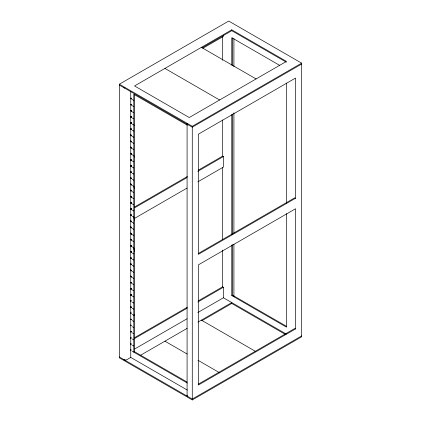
<?xml version="1.0" encoding="UTF-8"?>
<svg xmlns="http://www.w3.org/2000/svg" width="421" height="421" viewBox="0 0 421 421"><rect width="100%" height="100%" fill="white"/><g stroke="black" fill="none" stroke-linecap="round" stroke-linejoin="round"><path stroke-width="0.63" d="M130.852 104.503L131.094 104.313L131.094 104.64M130.81 331.643L131.052 331.459L131.052 331.785M130.747 98.272C131.478 97.404 131.141 99.603 131.068 98.572L130.747 98.388M130.773 104.429L131.189 104.24L131.189 104.692M119.354 84.2L228.729 21.05L301.647 63.15L301.647 336.8L192.271 399.95L119.354 357.85L119.354 84.2L192.271 126.3L301.647 63.15M231.766 29.823L134.541 85.952L189.234 117.527L286.459 61.398L231.766 29.823L231.766 30.696L286.296 62.176M201.948 47.915L231.766 30.696M202.943 48.215L223.414 36.401L223.414 35.159M301.647 64.029L192.271 127.174L119.354 85.079M134.525 207L187.403 176.473M198.207 170.237L222.651 156.123L223.414 156.559L223.414 167.084L197.828 181.856M134.715 207.769L187.024 177.567M197.828 171.331L223.414 156.559M134.715 218.294L187.024 188.092M198.154 253.589L294.811 197.781L295.574 198.223L295.574 78.059L198.349 134.194L198.349 254.352L295.574 198.223M134.541 314.871L133.783 315.313L132.262 314.434M134.525 337.689L187.403 307.162M198.207 300.92L222.651 286.806L223.414 287.248L223.414 297.773L286.296 334.074M134.715 338.452L187.024 308.256M197.828 302.02L223.414 287.248M134.715 348.977L187.024 318.781M197.828 312.545L223.414 297.773M186.956 381.968L134.541 351.709L133.783 352.151L133.783 94.288L187.334 125.2M187.34 390.088L130.747 357.413L126.947 359.602A2.147 1.242 0 0 1 123.911 359.602M140.167 355.477L187.145 328.359M197.965 322.107L231.766 302.594L231.766 303.473L285.317 334.39M201.948 320.686L231.766 303.473M198.154 384.273L294.811 328.469L295.574 328.906L295.574 208.748L198.349 264.877L198.349 385.041L295.574 328.906M301.647 335.921L192.271 399.071L119.354 356.971M231.766 245.054L231.766 295.579L232.529 295.168L286.648 326.412M130.747 178.341L131.063 178.025L130.794 177.783M130.742 184.482L131.057 184.166L130.794 183.924M130.757 190.671L131.073 190.355L130.778 190.118M130.747 196.802L131.063 196.486L130.794 196.244M130.752 202.89L131.068 202.575L130.799 202.333M130.742 209.032L131.063 208.716L130.794 208.474M130.752 215.178L131.068 214.863L130.799 214.621M130.784 221.372L131.105 221.057L130.836 220.815M130.742 227.472L131.057 227.156L130.763 226.919M130.747 233.666L131.063 233.35L130.794 233.108M130.742 344.141L131.063 343.825L130.794 343.583M131.373 160.396C132.005 159.054 130.899 160.301 131.726 160.601M130.836 209.105L131.157 208.716L130.757 208.358M130.778 116.412L131.089 117.064L130.757 116.933M130.784 122.558L131.094 123.206L130.763 123.074M130.773 128.689L131.078 129.368L130.752 129.205M130.789 134.831L131.099 135.478L130.773 135.351M130.778 140.977L131.089 141.624L130.757 141.493M130.768 147.113L130.92 147.382M130.768 153.249L131.078 153.897L130.747 153.77M130.763 159.459L130.884 159.806M130.831 165.532L131.136 166.206L130.81 166.048M130.778 171.647L131.084 172.326L130.763 172.163M130.763 337.426L131.068 338.105L130.742 337.947M130.773 116.291L131.184 117.138L130.752 117.049M130.778 122.432L131.194 123.279L130.757 123.19M130.768 128.568L131.168 129.458L130.747 129.321M130.784 134.709L131.199 135.557L130.763 135.467M130.773 140.851L131.184 141.698L130.752 141.609M130.763 146.992L131.163 147.876L130.742 147.745M130.757 153.128L131.141 154.049L130.742 153.765M130.752 159.338L131.157 160.222L130.736 159.969M130.826 165.411L131.226 166.3L130.805 166.163M130.773 171.526L131.178 172.415L130.752 172.278M130.757 337.305L131.136 338.226L130.736 337.942M130.763 177.667L131.189 178.715L130.747 178.457M130.757 183.809L131.189 184.856L130.742 184.598M130.773 189.997L131.205 191.045L130.757 190.787M130.763 196.128L131.189 197.175L130.747 196.917M130.768 202.217L131.194 203.264L130.752 203.011M130.768 214.5L131.194 215.552L130.752 215.294M130.799 220.699L131.231 221.746L130.784 221.488M130.757 226.793L131.189 227.845L130.742 227.587M130.763 232.992L131.189 234.044L130.747 233.787M130.757 343.468L131.189 344.52L130.742 344.262M130.757 325.428L131.094 325.965L130.852 325.154L131.157 325.228L130.757 325.001M130.757 239.139L131.11 240.059L130.757 239.859M130.757 257.568L131.11 258.494L130.757 258.289M130.747 263.709L131.094 264.635L130.747 264.43M130.752 269.872L131.105 270.792L130.752 270.592M130.747 275.992L131.099 276.913L130.747 276.713M130.742 282.138L131.094 283.059L130.742 282.854M130.752 288.285L131.105 289.206L130.752 289.006M130.747 294.395L131.099 295.321L130.747 295.116M279.623 65.344L231.766 37.716L231.766 65.271M201.385 47.362L256.073 78.938M164.927 68.412L219.615 99.987M132.262 99.551L133.783 100.424M130.773 104.545L131.273 104.745M132.262 105.687L133.783 106.566M132.262 111.828L133.783 112.707M132.262 117.969L133.783 118.843M132.262 124.106L134.541 125.421M132.262 130.247L133.783 131.126M132.262 136.388L133.783 137.262M132.262 142.524L133.783 143.403M130.931 147.482L131.042 147.824L130.747 147.629M132.262 148.666L133.783 149.544M132.262 154.807L133.783 155.681L134.541 156.996M130.884 159.712L131.063 160.133L130.742 159.975M132.262 160.943L133.783 161.822M132.262 167.084L133.783 167.963M132.262 173.226L133.783 174.099M132.262 179.362L133.783 180.241M132.262 185.503L133.783 186.382L134.541 188.571M132.262 191.644L133.783 192.518M132.262 197.781L133.783 198.659M132.262 203.922L133.783 204.801M130.742 209.153L131.189 209.311M132.262 210.063L133.783 210.937M132.262 216.199L133.783 217.078L134.541 220.146M132.262 222.341L133.783 223.219M132.262 228.482L133.783 229.356M132.262 234.618L133.783 235.497M231.766 295.579L286.459 327.154L286.459 213.642M130.757 239.212L130.757 239.77M132.262 240.759L133.783 241.638M132.262 246.901L133.783 247.774L134.541 251.721M132.262 253.037L133.783 253.916M130.757 257.647L130.757 258.205M132.262 259.178L133.783 260.057M130.747 263.788L130.747 264.346M132.262 265.319L133.783 266.193M130.752 269.945L130.752 270.503M132.262 271.456L133.783 272.334M130.747 276.065L130.747 276.623M132.262 277.597L133.783 278.476M201.385 320.134L255.505 351.382M130.742 282.212L130.742 282.77M132.262 283.738L133.783 284.612M130.752 288.359L130.752 288.922M132.262 289.874L133.783 290.753M130.747 294.474L130.747 295.032M132.262 296.016L133.783 296.894M132.262 302.157L133.783 303.031M132.262 308.293L133.783 309.172M130.747 312.729C131.926 312.84 130.178 314.366 131.12 313.045L130.747 312.829M132.262 320.576L133.783 321.449M164.927 341.184L187.145 354.014M197.965 360.26L219.046 372.432M132.262 326.712L133.783 327.591M132.262 332.853L133.783 333.732M132.262 338.994L133.783 339.868M132.262 345.131L133.783 346.009M132.262 351.272L187.334 383.068M131.384 117.359C131.226 116.622 131.999 116.97 131.341 117.317M131.373 178.73C131.236 177.972 131.973 178.351 131.331 178.693M130.789 301.294C131.431 300.478 130.757 300.805 130.794 301.189M286.459 83.069L286.459 203.143M233.918 38.569L233.918 66.813M233.918 112.786L233.918 232.971M233.918 244.133L233.918 296.673M232.529 37.932L232.529 65.492M232.529 114.054L232.529 234.139M232.529 244.638L232.529 295.168M231.766 114.486L231.766 234.555M222.651 36.616L222.651 60.256M222.651 120.006L222.651 156.123M222.651 167.305L222.651 239.533M222.651 250.037L222.651 286.806M192.271 126.3L192.271 399.95M187.082 123.669L187.082 395.566M134.541 94.493L134.541 351.709M131.189 104.787L131.189 105.071L131.094 104.729M131.231 331.885C130.215 332.143 131.305 330.659 131.147 331.837M131.094 246.122L130.742 246.006M131.147 331.927L131.147 332.211L131.052 331.874M130.963 246.048L130.889 245.254L130.873 245.996M130.747 91.425L130.747 357.413M187.713 396.44A2.147 1.242 0 0 1 187.156 395.245M187.713 124.542A2.147 1.242 0 0 1 187.103 123.506M124.874 88.031A2.147 1.242 0 0 1 123.911 87.71M131.399 135.494L131.636 135.878L131.399 135.494M131.373 196.912L131.61 197.296L131.378 196.886M131.331 258.247L131.562 258.636L131.331 258.226M130.836 319.36L131.073 319.744L130.836 319.36M131.652 117.106L131.415 116.754L131.652 117.106M131.636 178.483L131.399 178.125L131.636 178.483M131.594 239.849L131.357 239.491L131.594 239.849M131.099 300.978L130.863 300.62L131.099 300.978M131.305 110.739C131.494 112.491 132.105 110.06 131.305 110.739M131.294 172.105C131.457 173.831 132.12 171.458 131.294 172.105M131.278 233.571C131.447 235.302 132.105 232.918 131.278 233.571M131.22 294.868C131.399 296.61 132.031 294.205 131.22 294.868M131.41 110.76L131.599 111.333L131.41 110.76M131.394 172.121L131.589 172.694L131.394 172.121M131.378 233.587L131.573 234.165L131.378 233.587M131.32 294.889L131.515 295.463L131.32 294.889M131.305 135.341C131.799 137.009 131.699 134.315 131.305 135.341M131.284 196.76C131.757 198.417 131.705 195.744 131.284 196.76M131.236 258.094C131.731 259.768 131.631 257.073 131.236 258.094M130.742 319.207C131.215 320.865 131.157 318.192 130.742 319.207M131.694 239.928C131.41 241.222 131.078 238.428 131.694 239.928M131.62 154.17L131.284 154.197L131.715 154.286L131.299 153.444L131.62 154.17M131.626 215.547L131.289 215.568L131.72 215.663L131.305 214.815L131.626 215.547M131.568 276.929L131.226 276.955L131.662 277.044L131.247 276.197L131.568 276.929M131.736 141.945C131.01 142.187 131.947 141.924 131.336 141.146L131.736 141.945M131.731 203.311C130.989 203.554 131.957 203.285 131.331 202.512L131.731 203.311M131.668 264.698C130.947 264.977 131.878 264.646 131.268 263.899L131.668 264.698M131.647 123.095L131.41 122.9L131.647 123.095M131.626 184.472L131.389 184.277L131.626 184.472M131.568 245.843L131.331 245.648L131.568 245.843M131.094 306.967L130.857 306.772L131.094 306.967M131.757 123.569C130.752 123.679 131.778 121.99 131.757 123.569M131.736 184.945C130.752 185.14 131.72 183.303 131.736 184.945M131.678 246.317C130.684 246.453 131.689 244.717 131.678 246.317M131.205 307.441C130.226 307.64 131.189 305.804 131.205 307.441M131.394 123.295L131.62 123.616L131.394 123.295M131.373 184.672L131.605 184.987L131.389 184.63M131.31 246.043L131.541 246.364L131.326 246.001M130.842 307.167L131.073 307.488L130.842 307.167M131.736 98.63C131.547 100.387 131.278 97.446 131.736 98.63M131.747 221.42C131.557 223.177 131.273 220.241 131.747 221.42M131.647 282.754C131.473 284.517 131.157 281.549 131.647 282.754M131.557 104.45C131.063 104.903 132.099 106.113 131.557 104.45M131.557 165.795C131.063 166.248 132.099 167.463 131.557 165.795M131.489 227.182C130.994 227.64 132.026 228.845 131.489 227.182M130.889 251.416C130.384 251.863 131.436 253.089 130.889 251.416M131.441 288.569C130.952 288.953 131.968 290.279 131.441 288.569M130.889 349.646C130.415 350.261 131.431 351.198 130.889 349.646M131.747 129.226L131.331 129.694L131.662 129.147L131.289 128.837L131.747 129.226M131.752 190.655L131.336 191.123L131.668 190.576L131.294 190.266L131.752 190.655M131.678 252L131.263 252.468L131.594 251.926L131.22 251.611L131.678 252M131.068 98.156L131.068 98.482L131.068 98.156M131.057 110.418L131.057 110.744L131.057 110.418M131.578 147.555L131.578 147.882L131.578 147.555M131.573 208.927L131.573 209.253L131.573 208.927M131.52 270.335L131.52 270.661L131.52 270.335M131.063 110.286L130.742 110.649L131.152 111.176L131.063 110.286M131.578 147.429L131.257 147.787L131.668 148.313L131.578 147.429M131.578 208.8L131.252 209.158L131.662 209.684L131.578 208.8M131.526 270.203L131.205 270.566L131.615 271.087L131.526 270.203"/></g></svg>
